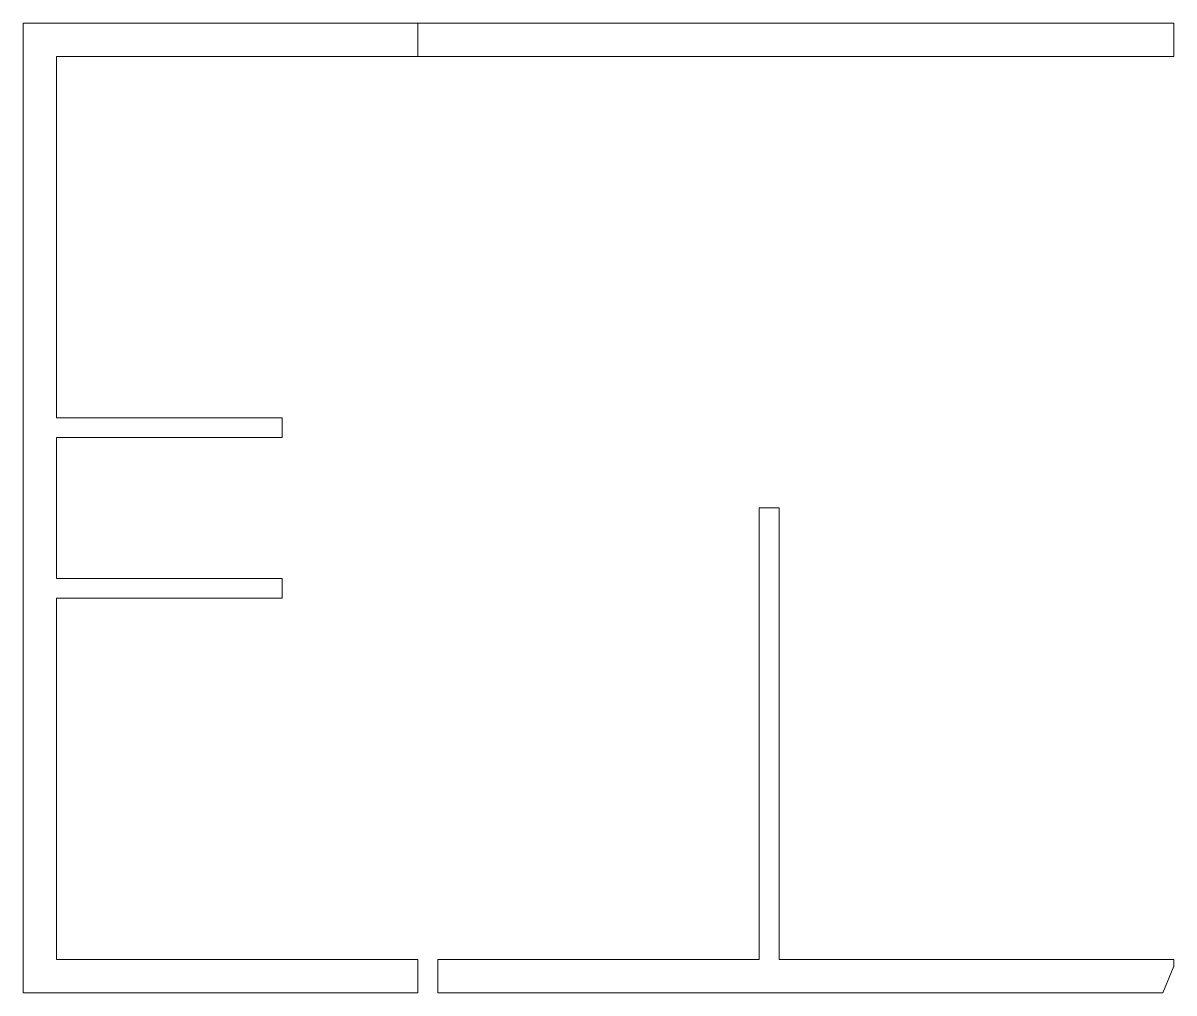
# Model space of a CAD drawing. Header units: millimetres. Extents: x -2370 to 10370, y -9370 to 1370.
import ezdxf

# ---------------------------------------------------------------- set-up
doc = ezdxf.new("R2010")
doc.units = ezdxf.units.MM
doc.header["$MEASUREMENT"] = 0
doc.layers.add('walls4b', color=95, linetype='Continuous', lineweight=0, true_color=0x3fa93b)
doc.layers.add('walls5a', color=152, linetype='Continuous', lineweight=0, true_color=0x2d7bd3)

msp = doc.modelspace()

# ---------------------------------------------------------------- linework, layer by layer
at = {"layer": 'walls4b'}
for p, q in [((2000, 1370), (-2370, 1370)), ((-2370, 1370), (-2370, -9370)), ((2000, 1000), (2000, 1370)), ((-2000, -3000), (-2000, 1000)), ((-2000, 1000), (2000, 1000)), ((500, -3000), (-2000, -3000)), ((500, -3220), (500, -3000)), ((-2000, -3221), (500, -3220)), ((-2000, -4780), (-2000, -3221)), ((500, -4780), (-2000, -4780)), ((500, -5000), (500, -4780)), ((-2000, -9000), (-2000, -5000)), ((-2000, -5000), (500, -5000)), ((2000, -9000), (-2000, -9000)), ((-2370, -9370), (2000, -9370))]:
    msp.add_line(p, q, dxfattribs=at)
msp.add_lwpolyline([(2000, -9000), (2000, -9370)], dxfattribs=at)
at = {"layer": 'walls5a'}
for p, q in [((2000, 1370), (2000, 1000)), ((10370, 1370), (2000, 1370)), ((10370, 1000), (10370, 1370)), ((2000, 1000), (10370, 1000)), ((5780, -4000), (5780, -9000)), ((6000, -4000), (6000, -9000)), ((10370, -9000), (10370, -9074)), ((2220, -9370), (10247, -9370))]:
    msp.add_line(p, q, dxfattribs=at)
for points in [[(5780, -4000), (6000, -4000)], [(5780, -9000), (2220, -9000)], [(2220, -9000), (2220, -9370)], [(6000, -9000), (10370, -9000)], [(10370, -9074), (10247, -9370)]]:
    msp.add_lwpolyline(points, dxfattribs=at)

doc.saveas('drawing.dxf')
